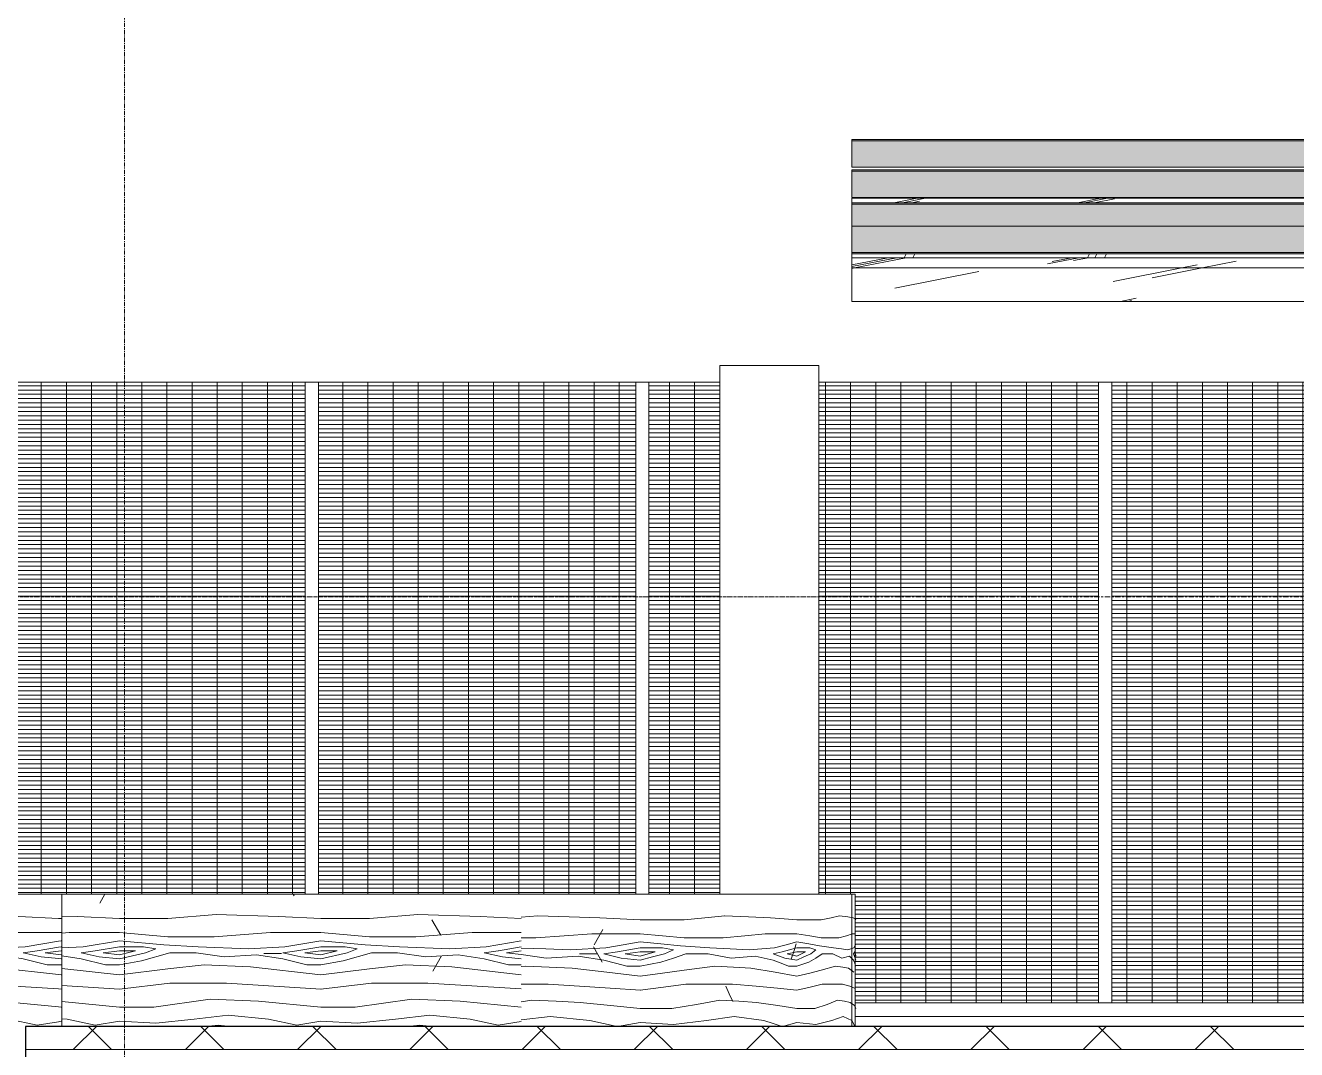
# Model space of a CAD drawing. Header units: millimetres. Extents: x 26124 to 258712, y -8723 to 35400.
# Drawn here: x 60653 to 64498, y 830 to 3929 of the extents above; entities that cross this region are included whole.
import ezdxf

# ---------------------------------------------------------------- set-up
doc = ezdxf.new("R2010")
doc.units = ezdxf.units.MM
for name, pattern in [('Centre', [31.75, 6.35, -4.7625, 15.875, -4.7625]), ('Dash 1_8_', [6.35, 3.175, -3.175]), ('Grid Line', [22.225, 12.7, -3.175, 3.175, -3.175])]:
    doc.linetypes.add(name, pattern=pattern)
for name, color, linetype, lineweight in [('A-AREA', 32, 'Dash 1_8_', 9), ('A-FLOR-3', 192, 'Continuous', 25), ('A-FLOR-HRAL', 11, 'Continuous', 9), ('A-FLOR-LEVL-2', 51, 'Centre', 9), ('A-FLOR-MCUT', 51, 'Continuous', 9), ('A-FLOR-PATT-3', 8, 'Continuous', 9), ('A-GLAZ-CURT', 52, 'Continuous', 9), ('A-GLAZ-CWMG', 51, 'Continuous', 9), ('A-WALL', 113, 'Continuous', 9), ('A-WALL-PATT-4', 111, 'Continuous', 9), ('S-COLS', 52, 'Continuous', 9), ('S-GRID-1', 1, 'Grid Line', 9)]:
    doc.layers.add(name, color=color, linetype=linetype, lineweight=lineweight)
pattern_1 = [(0, (80880.3, 14125), (1300.48, 325.12), [53.645, -921.715, 53.645, -6123.635]), (0, (80880.3, 14125), (1300.48, 325.12), [-1029.005, -921.715, 53.645, -1897.075, -3251.2]), (0, (80880.3, 14125), (1300.48, 325.12), [-3901.44, 53.645, -921.715, 53.645, -2222.195]), (0, (80880.3, 14125), (1300.48, 325.12), [-4930.445, -596.595, 53.645, -1571.955]), (120, (81367.98, 14287.56), (-931.802, 963.6887), [53.645, -921.715, -6177.28]), (120, (81367.98, 14287.56), (-931.802, 963.6887), [-975.36, 53.645, -921.715, -5201.92]), (120, (81367.98, 14287.56), (-931.802, 963.6887), [-1950.72, 53.645, -1897.075, -3251.2]), (120, (81367.98, 14287.56), (-931.802, 963.6887), [-3901.44, 53.645, -921.715, -2275.84]), (120, (81367.98, 14287.56), (-931.802, 963.6887), [-4876.8, 53.645, -596.595, -1625.6]), (120, (81367.98, 14287.56), (-931.802, 963.6887), [-5527.04, 53.645, -1571.955]), (240, (81530.54, 14937.8), (-368.678, -1288.8087), [53.645, -921.715, -6177.28]), (240, (81530.54, 14937.8), (-368.678, -1288.8087), [-975.36, 53.645, -921.715, -5201.92]), (240, (81530.54, 14937.8), (-368.678, -1288.8087), [-1950.72, 53.645, -1897.075, -3251.2]), (240, (81530.54, 14937.8), (-368.678, -1288.8087), [-3901.44, 53.645, -921.715, -2275.84]), (240, (81530.54, 14937.8), (-368.678, -1288.8087), [-4876.8, 53.645, -596.595, -1625.6]), (240, (81530.54, 14937.8), (-368.678, -1288.8087), [-5527.04, 53.645, -1571.955])]
pattern_2 = [(349.695, (60946.54, 869.39), (3657.5982, -609.61005), [68.155, -6747.38]), (0, (61013.6, 857.2), (609.6, 609.6), [67.06, -542.54]), (18.435, (61080.65, 857.2), (1219.199, 609.602), [57.83, -1869.89]), (172.875, (61135.516, 875.49), (4267.1994, -609.5991), [49.15, -4865.604]), (174.806, (61086.75, 881.584), (6096.00395, -609.5547), [67.333, -6665.92]), (194.036, (61019.69, 887.68), (-1828.802, -609.5924), [75.403, -2438.04]), (9.462, (60995.31, 869.39), (3048.005, 609.5835), [37.08, -3670.97]), (353.66, (61031.884, 875.49), (-4876.8008, 609.5835), [55.202, -5464.96]), (185.711, (61086.75, 869.39), (-5486.3951, -609.6394), [61.264, -6065.14]), (168.69, (61025.79, 863.3), (2438.4, -609.6026), [31.084, -3077.28]), (354.806, (60891.676, 863.296), (-6096.00395, 609.5547), [67.333, -6665.92]), (348.69, (60958.73, 857.2), (-2438.4, 609.6026), [62.167, -3046.194]), (0, (61019.7, 845), (609.6, 609.6), [73.15, -536.45]), (20.556, (61092.844, 845.01), (3048.0001, 1219.197), [52.084, -5156.34]), (3.814, (61141.61, 863.296), (8534.40115, 609.5889), [91.643, -9072.654]), (354.806, (61233.05, 869.39), (-6096.00395, 609.5547), [67.333, -6665.92]), (0, (61300.1, 863.3), (609.6, 609.6), [67.056, -542.544]), (5.194, (60757.564, 863.296), (6096.00395, 609.5547), [67.333, -6665.92]), (354.806, (60824.62, 869.39), (-6096.00395, 609.5547), [67.333, -6665.92]), (0, (60757.56, 875.5), (609.6, 609.6), [36.58, -573.02]), (5.194, (60794.14, 875.49), (6096.00395, 609.5547), [67.333, -6665.92]), (0, (60861.2, 881.6), (609.6, 609.6), [60.96, -548.64]), (10.305, (60922.156, 881.584), (-3657.5982, -609.61005), [68.155, -6747.38]), (5.194, (60989.21, 893.776), (6096.00395, 609.5547), [67.333, -6665.92]), (354.806, (61056.27, 899.87), (-6096.00395, 609.5547), [67.333, -6665.92]), (354.806, (61123.324, 893.776), (-6096.00395, 609.5547), [67.333, -6665.92]), (351.87, (61190.38, 887.68), (-3657.6004, 609.593), [86.21, -4224.31]), (0, (61275.7, 875.5), (609.6, 609.6), [91.44, -518.16]), (347.471, (61251.34, 509.73), (3047.9989, -609.6108), [56.202, -5564.033]), (354.289, (61306.204, 497.536), (-5486.3951, 609.6394), [61.264, -6065.14]), (8.13, (61251.34, 509.73), (3657.6004, 609.593), [43.105, -4267.42]), (9.462, (61294.01, 515.82), (3048.005, 609.5835), [74.16, -3633.89]), (0, (60757.56, 528), (609.6, 609.6), [73.15, -536.45]), (350.538, (60830.72, 528.02), (-3048.005, 609.5835), [37.08, -3670.97]), (201.801, (60867.29, 521.92), (1828.8045, 609.587), [32.83, -3249.97]), (192.995, (60836.81, 509.73), (5486.39314, 1219.23746), [81.33, -8051.747]), (352.875, (61318.396, 509.73), (-4267.1994, 609.5991), [49.15, -4865.604]), (7.125, (61318.396, 509.73), (4267.1994, 609.5991), [49.15, -4865.604]), (0, (60757.56, 515.8), (609.6, 609.6), [48.77, -560.83]), (194.036, (60806.33, 515.82), (-1828.802, -609.5924), [50.27, -2463.18]), (356.633, (60891.676, 534.112), (-9753.5944, 609.69188), [103.81, -10277.302]), (357.709, (60995.308, 528.016), (-14630.39665, 609.69909), [152.522, -15099.665]), (3.18, (61147.708, 521.92), (10363.1983, 609.6312), [109.897, -10879.823]), (9.462, (61257.44, 528.02), (3048.005, 609.5835), [111.24, -3596.81]), (10.305, (60757.564, 473.15), (-3657.5982, -609.61005), [68.155, -6747.38]), (15.945, (60824.62, 485.34), (-2438.4042, -609.5832), [88.76, -4349.196]), (0, (60909.96, 509.7), (609.6, 609.6), [79.25, -530.35]), (351.87, (60989.21, 509.73), (-3657.6004, 609.593), [86.21, -4224.31]), (3.576, (61074.556, 497.536), (9144.00297, 609.5468), [97.726, -9674.906]), (351.254, (61172.09, 503.63), (4267.20096, -609.58783), [80.18, -7937.856]), (345.964, (61251.34, 491.44), (-1828.802, 609.5924), [75.403, -2438.04]), (0, (61324.5, 473.15), (609.6, 609.6), [42.67, -566.93]), (174.806, (60891.676, 534.11), (6096.00395, -609.5547), [134.665, -6598.587]), (355.236, (60757.564, 570.69), (-6705.5965, 609.6414), [146.81, -7193.745]), (0, (60903.87, 558.5), (609.6, 609.6), [140.21, -469.39]), (4.086, (61044.076, 558.496), (7924.79503, 609.65274), [171.123, -8385.02]), (0, (61214.76, 570.7), (609.6, 609.6), [152.4, -457.2]), (7.125, (60757.564, 442.67), (4267.1994, 609.5991), [147.443, -4767.31]), (6.34, (60903.87, 460.96), (4876.8008, 609.5835), [110.403, -5409.76]), (357.51, (61013.596, 473.152), (-13411.19697, 609.70439), [140.34, -13893.706]), (353.48, (61153.804, 467.056), (-15849.59217, 1828.85517), [214.749, -21260.135]), (3.013, (60757.564, 838.912), (10972.79715, 609.6408), [115.984, -11482.446]), (351.87, (60873.39, 845.01), (-3657.6004, 609.593), [129.316, -4181.21]), (357.614, (61001.404, 826.72), (-14020.79943, 609.61372), [146.43, -14496.664]), (10.62, (61147.708, 820.624), (-6705.59246, -1219.23973), [99.236, -9824.334]), (0, (61245.24, 838.9), (609.6, 609.6), [121.92, -487.68]), (356.82, (60757.564, 912.064), (-10363.1983, 609.6312), [109.897, -10879.823]), (6.009, (60867.292, 905.968), (-6095.999, -609.59918), [116.464, -11529.93]), (6.71, (60983.116, 918.16), (-5486.39734, -609.61573), [104.346, -10330.325]), (354.289, (61086.75, 930.35), (-5486.3951, 609.6394), [122.528, -6003.877]), (347.905, (61208.67, 918.16), (-5486.39487, 1219.22295), [87.28, -8640.862]), (9.462, (61294.01, 899.87), (3048.005, 609.5835), [74.16, -3633.89]), (3.814, (60757.564, 796.24), (8534.40115, 609.5889), [91.643, -9072.654]), (347.196, (60849.004, 802.336), (-7924.80896, 1828.76326), [137.532, -13615.67]), (0, (60983.1, 771.86), (609.6, 609.6), [152.4, -457.2]), (5.44, (61135.516, 771.856), (-6705.6025, -609.56085), [128.595, -12730.932]), (6.71, (61263.532, 784.048), (-5486.39734, -609.61573), [104.346, -10330.325]), (0, (60757.56, 954.74), (609.6, 609.6), [103.63, -505.97]), (8.13, (60861.2, 954.74), (3657.6004, 609.593), [172.42, -4138.1]), (357.614, (61031.884, 979.12), (-14020.79943, 609.61372), [146.43, -14496.664]), (354.472, (61178.188, 973.024), (12801.59101, -1219.3029), [189.859, -18796.025]), (6.843, (60757.564, 400), (-10363.19504, -1219.24128), [153.494, -15195.842]), (0, (60909.96, 418.3), (609.6, 609.6), [170.69, -438.91]), (356.348, (61080.652, 418.288), (-18897.604963, 1219.126665), [287.095, -28422.422]), (0, (60757.56, 613.36), (609.6, 609.6), [146.3, -463.3]), (4.764, (60903.87, 613.36), (6705.5965, 609.6414), [146.81, -7193.745]), (358.152, (61050.172, 625.552), (-18287.99624, 609.72412), [189.074, -18718.355]), (357.274, (61239.148, 619.456), (-12192.00424, 609.53415), [128.16, -12687.945]), (354.806, (60757.564, 710.896), (-6096.00395, 609.5547), [134.665, -6598.587]), (0, (60891.7, 698.7), (609.6, 609.6), [195.07, -414.53]), (1.909, (61086.748, 698.704), (17678.40105, 609.55323), [182.982, -18115.176]), (3.576, (61269.628, 704.8), (9144.00297, 609.5468), [97.726, -9674.906])]
pattern_3 = [(11.254, (82789.92, 5560.02), (0.0006, 161.737), [258.979, -1398.491]), (11.254, (81164.32, 5560.02), (0.0006, 161.737), [258.979, -1398.491]), (11.254, (83568.1, 5591.26), (0.0006, 161.737), [258.979, -1398.491]), (11.254, (81942.5, 5591.26), (0.0006, 161.737), [258.979, -1398.491]), (11.254, (83450.32, 5580.23), (0.0006, 161.737), [258.979, -1398.491]), (11.254, (81824.72, 5580.23), (0.0006, 161.737), [258.979, -1398.491]), (11.254, (83330.26, 5643.4), (0.0006, 161.737), [125.876, -1531.594]), (11.254, (81704.66, 5643.4), (0.0006, 161.737), [125.876, -1531.594]), (11.254, (83251.74, 5633.63), (0.0006, 161.737), [258.979, -1398.491]), (11.254, (81626.14, 5633.63), (0.0006, 161.737), [258.979, -1398.491]), (11.254, (83265.6, 5640.65), (0.0006, 161.737), [258.979, -1398.491]), (11.254, (81640, 5640.65), (0.0006, 161.737), [258.979, -1398.491]), (11.254, (82609.74, 5609.85), (0.0006, 161.737), [258.979, -1398.491]), (11.254, (80984.14, 5609.85), (0.0006, 161.737), [258.979, -1398.491]), (11.254, (82623.6, 5618.13), (0.0006, 161.737), [258.979, -1398.491]), (11.254, (80998, 5618.13), (0.0006, 161.737), [258.979, -1398.491]), (11.254, (82627.33, 5624.09), (0.0006, 161.737), [258.979, -1398.491]), (11.254, (81001.73, 5624.09), (0.0006, 161.737), [258.979, -1398.491])]

# ---------------------------------------------------------------- blocks, each defined once
blk = doc.blocks.new('NBS_CLDPhysicalSecuritySystems_MtlMeshPnlFncngSym_CLDModsecSecurusS3_InfillPanel - NBS_CLDPhysicalSecuritySystems_MtlMeshPnlFncngSym_CLDModsecSecurusS2_InfillPanel-4716033-TKCS_MẶT CẮT 3')
at = {"layer": 'A-FLOR-HRAL'}
h = blk.add_hatch(dxfattribs=at)
h.set_pattern_fill('FP_15', color=256, style=0, pattern_type=2)
h.set_pattern_definition([(0, (69152.564, 850), (0, 13), []), (90, (69152.564, 850), (-76, 5e-15), [])])
h.paths.add_polyline_path([(66938.6, 971), (67898.6, 971), (67898.6, 2850), (66938.6, 2850), (66938.6, 1211.6)])
h.paths.add_polyline_path([(67938.6, 971), (68752.6, 971), (68752.6, 2850), (67938.6, 2850), (67938.6, 1211.6)])
h.paths.add_polyline_path([(63938.6, 971), (64898.6, 971), (64898.6, 2850), (63938.6, 2850), (63938.6, 1211.6)])
h.paths.add_polyline_path([(65938.6, 971), (66898.6, 971), (66898.6, 2850), (65938.6, 2850), (65938.6, 1211.6)])
h.paths.add_polyline_path([(64938.6, 971), (65612.6, 971), (65612.6, 1900), (65602.6, 1900), (65602.6, 2850), (64938.6, 2850), (64938.6, 1211.6)])
h.paths.add_polyline_path([(63803.6, 971), (63898.6, 971), (63898.6, 2850), (63052.6, 2850), (63053.5, 1300), (63162.6, 1300), (63162.6, 971), (63397.5, 971)])
h.paths.add_polyline_path([(65712.6, 971), (65898.6, 971), (65898.6, 2850), (65722.6, 2850), (65722.6, 1900), (65712.6, 1900), (65712.6, 1809.6)])
for p, q in [((63898.7, 2850), (63052.6, 2850)), ((63898.6, 2850), (63898.6, 971)), ((63902.6, 2850), (63898.6, 2850)), ((63934.6, 2850), (63902.6, 2850)), ((63938.6, 2850), (63934.6, 2850)), ((64898.7, 2850), (63938.4, 2850)), ((63938.6, 971), (63938.6, 2850)), ((65612.6, 971), (63162.6, 971)), ((63902.6, 971), (63898.7, 971)), ((63934.6, 971), (63902.6, 971)), ((63938.4, 971), (63934.6, 971)), ((63162.6, 930), (65612.6, 930))]:
    blk.add_line(p, q, dxfattribs=at)
blk = doc.blocks.new('NBS_CLDPhysicalSecuritySystems_MtlMeshPnlFncngSym_CLDModsecSecurusS3_InfillPanel - NBS_CLDPhysicalSecuritySystems_MtlMeshPnlFncngSym_CLDModsecSecurusS2_InfillPanel-2369324-TKCS_MẶT CẮT 3')
at = {"layer": 'A-FLOR-HRAL'}
h = blk.add_hatch(dxfattribs=at)
h.set_pattern_fill('FP_16', color=256, style=0, pattern_type=2)
h.set_pattern_definition([(0, (62752.564, 850), (0, 13), []), (90, (62752.564, 850), (-76, 5e-15), [])])
h.paths.add_polyline_path([(62064.8, 1300), (62498.6, 1300), (62498.6, 2850), (61538.6, 2850), (61538.6, 1300), (61915.9, 1300)])
h.paths.add_polyline_path([(60252.5, 1300), (60498.6, 1300), (60498.6, 2850), (59538.6, 2850), (59538.6, 1354.6), (60152.5, 1312.3), (60152.6, 1300)])
h.paths.add_polyline_path([(62586.4, 1300), (62752.6, 1300), (62752.6, 2850), (62538.6, 2850), (62538.6, 1300), (62585.3, 1300)])
h.paths.add_polyline_path([(60652.6, 1300), (61498.6, 1300), (61498.6, 2850), (60538.6, 2850), (60538.6, 1300), (60642.6, 1300)])
h.paths.add_polyline_path([(59498.6, 1357.3), (59498.6, 2850), (58952.6, 2850), (58952.6, 2200), (59162.5, 2200), (59162.5, 1380.4), (59336.6, 1368.5)])
for p, q in [((59498.7, 2850), (58952.6, 2850)), ((59498.6, 2850), (59498.6, 1357.3)), ((59502.6, 2850), (59498.6, 2850)), ((59534.6, 2850), (59502.6, 2850)), ((59538.6, 2850), (59534.6, 2850)), ((60498.7, 2850), (59538.4, 2850)), ((59538.6, 1354.6), (59538.6, 2850)), ((60498.6, 2850), (60498.6, 1300)), ((60502.6, 2850), (60498.6, 2850)), ((60534.6, 2850), (60502.6, 2850)), ((60538.6, 2850), (60534.6, 2850)), ((61498.7, 2850), (60538.4, 2850)), ((60538.6, 1300), (60538.6, 2850)), ((61498.6, 2850), (61498.6, 1300)), ((61502.6, 2850), (61498.6, 2850)), ((61534.6, 2850), (61502.6, 2850)), ((61538.6, 2850), (61534.6, 2850)), ((62498.7, 2850), (61538.4, 2850)), ((61538.6, 1300), (61538.6, 2850)), ((62498.6, 2850), (62498.6, 1300)), ((62502.6, 2850), (62498.6, 2850)), ((62534.6, 2850), (62502.6, 2850)), ((62538.6, 2850), (62534.6, 2850)), ((62752.6, 2850), (62538.4, 2850)), ((62538.6, 1300), (62538.6, 2850))]:
    blk.add_line(p, q, dxfattribs=at)
blk = doc.blocks.new('FP_41-TKCS_MẶT CẮT 3')
at = {"layer": 'A-WALL'}
blk.add_line((63162.6, 900), (63162.6, 1300), dxfattribs=at)
at = {"layer": 'A-WALL-PATT-4'}
for p, q in [((62152.6, 1231), (62203, 1235.1)), ((62202.9, 1235.1), (62297.1, 1232.1)), ((62297.1, 1232.1), (62390, 1229.1)), ((62707.9, 1229.1), (62767.7, 1235.1)), ((62767.6, 1235.1), (62840, 1232.1)), ((62840, 1232.1), (62906.3, 1229.1)), ((63089.9, 1229.1), (63115, 1235.1)), ((63115, 1235.1), (63140, 1232.1)), ((63140, 1232.1), (63156.3, 1229.1)), ((62399.4, 1193.4), (62386.4, 1170.1)), ((62390, 1229.1), (62451.9, 1226)), ((62451.9, 1226), (62512.5, 1223)), ((62512.5, 1223), (62580, 1223)), ((62580, 1223), (62645.2, 1223)), ((62645.2, 1223), (62707.9, 1229.1)), ((62906.4, 1229.1), (62947.6, 1226)), ((62947.6, 1226), (62985.6, 1223)), ((62985.6, 1223), (63025, 1223)), ((63025, 1223), (63059.8, 1223)), ((63059.8, 1223), (63089.9, 1229.1)), ((63156.3, 1229.1), (63162.4, 1226)), ((63162.4, 1226), (63164.4, 1223)), ((62152.6, 1168.1), (62196.8, 1168.1)), ((62196.8, 1168.1), (62282, 1174.2)), ((62282, 1174.2), (62366.2, 1180.3)), ((62366.2, 1180.3), (62440.2, 1180.3)), ((62386.4, 1170.1), (62373.3, 1146.9)), ((62440.2, 1180.3), (62512.5, 1180.3)), ((62460.6, 1146.8), (62512.5, 1155.9)), ((62512.5, 1180.3), (62580, 1174.2)), ((62574.4, 1149.8), (62512.5, 1155.9)), ((62580, 1174.2), (62645.2, 1168.1)), ((62645.2, 1168.1), (62705.3, 1168.1)), ((62705.3, 1168.1), (62762.8, 1168.1)), ((62762.8, 1168.1), (62828.7, 1174.2)), ((62828.7, 1174.2), (62889.9, 1180.3)), ((62889.9, 1180.3), (62940, 1180.3)), ((62940, 1180.3), (62985.6, 1180.3)), ((62953.2, 1146.8), (62985.7, 1155.9)), ((62985.6, 1180.3), (63025, 1174.2)), ((63021.9, 1149.8), (62985.7, 1155.9)), ((63025, 1174.2), (63059.8, 1168.1)), ((63059.8, 1168.1), (63088.7, 1168.1)), ((63088.7, 1168.1), (63113.1, 1168.1)), ((63113.1, 1168.1), (63136.5, 1174.2)), ((63136.5, 1174.2), (63152.9, 1180.3)), ((63152.9, 1180.3), (63161.5, 1180.3)), ((62152.6, 1137.4), (62226.6, 1134.5)), ((62152.6, 1117.8), (62227.3, 1107.1)), ((62226.6, 1134.5), (62300.1, 1131.5)), ((62300.1, 1131.5), (62407.8, 1137.6)), ((62328.6, 1120.2), (62381.2, 1120.2)), ((62384.1, 1117.8), (62371, 1141)), ((62397.2, 1094.6), (62384.1, 1117.8)), ((62401.9, 1119.3), (62443.1, 1125.4)), ((62401.9, 1119.3), (62454.8, 1107.1)), ((62407.8, 1137.6), (62460.6, 1146.8)), ((62443.1, 1125.4), (62512.5, 1137.6)), ((62466.4, 1119.3), (62512.5, 1125.4)), ((62466.4, 1119.3), (62512.5, 1113.2)), ((62512.5, 1137.6), (62580, 1137.6)), ((62512.5, 1125.4), (62557.7, 1125.4)), ((62557.7, 1125.4), (62512.5, 1113.2)), ((62585.5, 1119.3), (62549.3, 1110.2)), ((62634.5, 1143.7), (62574.4, 1149.8)), ((62580, 1137.6), (62612.9, 1131.5)), ((62612.9, 1131.5), (62585.5, 1119.3)), ((62612.9, 1107.1), (62650.6, 1119.3)), ((62634.5, 1143.7), (62723.1, 1137.6)), ((62650.6, 1119.3), (62718.1, 1119.3)), ((62718.1, 1119.3), (62786.9, 1107.1)), ((62723.1, 1137.6), (62784.5, 1134.6)), ((62784.5, 1134.6), (62842.2, 1131.5)), ((62842.2, 1131.5), (62918.5, 1137.6)), ((62914.4, 1119.3), (62941.9, 1125.4)), ((62914.5, 1119.3), (62949.5, 1107.1)), ((62918.5, 1137.6), (62953.2, 1146.8)), ((62941.9, 1125.4), (62985.7, 1137.6)), ((62957, 1119.3), (62985.7, 1125.4)), ((62957, 1119.3), (62985.6, 1113.2)), ((62976.6, 1126.6), (62968.7, 1103.3)), ((62984.3, 1149.8), (62976.6, 1126.6)), ((62985.6, 1137.6), (63025, 1137.6)), ((62985.6, 1125.4), (63012.4, 1125.4)), ((63012.4, 1125.4), (62985.6, 1113.2)), ((63028.1, 1119.3), (63007.5, 1110.2)), ((63054.4, 1143.7), (63021.9, 1149.8)), ((63025, 1137.6), (63043, 1131.5)), ((63043, 1131.5), (63028.1, 1119.3)), ((63043, 1107.1), (63062.5, 1119.3)), ((63054.3, 1143.7), (63096.6, 1137.6)), ((63062.5, 1119.3), (63094.4, 1119.3)), ((63072.2, 1120.2), (63093.3, 1120.2)), ((63094.4, 1119.3), (63122.3, 1107.1)), ((63096.6, 1137.6), (63121.4, 1134.6)), ((63121.4, 1134.6), (63140.6, 1131.5)), ((63140.6, 1131.5), (63158.5, 1137.6)), ((63157.8, 1119.3), (63161.8, 1125.4)), ((63157.8, 1119.3), (63162.6, 1107.1)), ((63158.5, 1137.6), (63162.9, 1146.8)), ((63163.2, 1119.3), (63164.4, 1113.2)), ((62152.6, 1081.2), (62166.3, 1082.8)), ((62166.3, 1082.8), (62236.4, 1079.7)), ((62227.3, 1107.1), (62324.3, 1113.2)), ((62236.4, 1079.7), (62306.2, 1076.7)), ((62306.2, 1076.7), (62410.8, 1064.5)), ((62324.3, 1113.2), (62401.9, 1101)), ((62401.9, 1101), (62437.3, 1091.9)), ((62437.3, 1091.9), (62472.2, 1082.8)), ((62454.8, 1107.1), (62512.5, 1101)), ((62472.2, 1082.8), (62512.5, 1082.8)), ((62549.3, 1110.2), (62512.5, 1101)), ((62512.5, 1082.8), (62574.4, 1094.9)), ((62574.4, 1094.9), (62612.9, 1107.1)), ((62645.2, 1070.6), (62738.2, 1082.8)), ((62738.1, 1082.8), (62794, 1079.7)), ((62786.9, 1107.1), (62859.9, 1113.2)), ((62794, 1079.7), (62846.7, 1076.7)), ((62846.7, 1076.7), (62920.5, 1064.5)), ((62859.9, 1113.2), (62914.5, 1101)), ((62914.5, 1101), (62938.1, 1091.9)), ((62938.1, 1091.9), (62960.6, 1082.8)), ((62949.5, 1107.1), (62985.6, 1101)), ((62960.6, 1082.8), (62985.6, 1082.8)), ((63007.5, 1110.2), (62985.6, 1101)), ((62985.7, 1082.8), (63021.9, 1094.9)), ((63021.9, 1094.9), (63043, 1107.1)), ((63059.8, 1070.6), (63103.1, 1082.8)), ((63103, 1082.8), (63124.8, 1079.7)), ((63122.3, 1107.1), (63145.6, 1113.2)), ((63124.8, 1079.7), (63141.9, 1076.7)), ((63141.9, 1076.7), (63158.8, 1064.5)), ((63145.6, 1113.2), (63157.8, 1101)), ((63157.8, 1101), (63161.3, 1091.9)), ((63161.3, 1091.9), (63163.5, 1082.8)), ((63162.6, 1107.1), (63164.4, 1101)), ((62410.8, 1064.5), (62512.5, 1052.3)), ((62512.5, 1052.3), (62580, 1061.4)), ((62580, 1061.4), (62645.2, 1070.6)), ((62920.5, 1064.5), (62985.7, 1052.3)), ((62985.6, 1052.3), (63025, 1061.4)), ((63025, 1061.4), (63059.8, 1070.6)), ((62152.6, 1027.9), (62233.4, 1027.9)), ((62233.7, 1027.9), (62328.5, 1021.8)), ((62328.5, 1021.8), (62421.8, 1015.7)), ((62421.8, 1015.7), (62512.7, 1009.6)), ((62512.5, 1009.6), (62582.8, 1018.7)), ((62582.8, 1018.7), (62650.6, 1027.9)), ((62650.6, 1027.9), (62723.1, 1027.9)), ((62723.1, 1027.9), (62791.6, 1027.9)), ((62781.4, 998.8), (62770.8, 1022)), ((62791.8, 1027.9), (62863, 1021.8)), ((62863, 1021.8), (62927.9, 1015.7)), ((62927.9, 1015.7), (62985.8, 1009.6)), ((62985.7, 1009.6), (63026.6, 1018.7)), ((63026.6, 1018.7), (63062.5, 1027.9)), ((63062.5, 1027.9), (63096.6, 1027.9)), ((63096.6, 1027.9), (63124, 1027.9)), ((63124.1, 1027.9), (63146.4, 1021.8)), ((63146.4, 1021.8), (63159.9, 1015.7)), ((62152.6, 974.5), (62184.6, 979.1)), ((62184.6, 979.1), (62257.7, 976.1)), ((62257.7, 976.1), (62330.3, 973)), ((62330.3, 973), (62422.6, 963.9)), ((62422.6, 963.9), (62512.5, 954.7)), ((62607.5, 954.7), (62682.1, 966.9)), ((62682.1, 966.9), (62753, 979.1)), ((62753, 979.1), (62810.4, 976.1)), ((62791.9, 975.6), (62781.4, 998.8)), ((62810.4, 976.1), (62864.3, 973)), ((62864.3, 973), (62928.4, 963.9)), ((62928.4, 963.9), (62985.6, 954.7)), ((63040.1, 954.7), (63077.9, 966.9)), ((63077.9, 966.9), (63109.2, 979.1)), ((63109.2, 979.1), (63130.5, 976.1)), ((63130.5, 976.1), (63146.8, 973)), ((63146.8, 973), (63160, 963.9)), ((63160, 963.9), (63164.4, 954.7)), ((62152.6, 920.1), (62239.5, 930.4)), ((62239.5, 930.4), (62360.3, 918.2)), ((62512.5, 954.7), (62607.5, 954.7)), ((62713, 918.2), (62796.3, 930.4)), ((62796.3, 930.4), (62885.7, 918.2)), ((62985.6, 954.7), (63040.1, 954.7)), ((63092.2, 918.2), (63125.7, 930.4)), ((63125.7, 930.4), (63152, 918.2)), ((62360.3, 918.2), (62401.6, 909.1)), ((62401.6, 909.1), (62442.5, 900)), ((62443.8, 900), (62512.5, 912.1)), ((62512.5, 912.1), (62612.9, 906)), ((62612.9, 906), (62713, 918.2)), ((62885.7, 918.2), (62914.3, 909.1)), ((62914.3, 909.1), (62941.5, 900)), ((62942.4, 900), (62985.6, 912.1)), ((62985.6, 912.1), (63043, 906)), ((63043, 906), (63092.2, 918.2)), ((63152, 918.2), (63157.7, 909.1)), ((63157.7, 909.1), (63161.7, 900))]:
    blk.add_line(p, q, dxfattribs=at)
blk = doc.blocks.new('System Panel - Glazed-V82-TKCS_MẶT CẮT 3')
at = {"layer": 'A-GLAZ-CURT'}
h = blk.add_hatch(dxfattribs=at)
h.set_pattern_fill('FP_26', color=256, style=0, pattern_type=2)
h.set_pattern_definition(pattern_3)
h.paths.add_polyline_path([(63152.6, 3094), (65612.6, 3094), (65612.6, 3097.2), (65712.6, 3097.2), (65712.6, 3094), (68947.6, 3094), (68947.6, 3195.5), (63152.6, 3195.5)])
for p, q in [((68947.6, 3195.5), (63152.6, 3195.5)), ((63152.6, 3195.5), (63152.6, 3094)), ((63152.6, 3094), (65612.6, 3094))]:
    blk.add_line(p, q, dxfattribs=at)
blk = doc.blocks.new('Rectangular Mullion - 40 x 80mm-V83-TKCS_MẶT CẮT 3')
at = {"layer": 'A-GLAZ-CWMG'}
for points in [[(68947.6, 3242.4), (68947.6, 3322), (63152.6, 3322), (63152.6, 3242.4), (67458.4, 3242.4)], [(67458.4, 3238.4), (68947.6, 3238.4), (68947.6, 3242.4), (63152.6, 3242.4), (63152.6, 3238.4), (64209.7, 3238.4)]]:
    blk.add_hatch(color=256, dxfattribs=at).paths.add_polyline_path(points)
for p, q in [((63152.6, 3242.4), (63152.6, 3322)), ((63152.6, 3322), (68947.6, 3322)), ((63152.6, 3238.4), (63152.6, 3242.4)), ((68947.6, 3242.4), (63152.6, 3242.4))]:
    blk.add_line(p, q, dxfattribs=at)
blk = doc.blocks.new('System Panel - Glazed-V84-TKCS_MẶT CẮT 3')
at = {"layer": 'A-GLAZ-CURT'}
h = blk.add_hatch(dxfattribs=at)
h.set_pattern_fill('FP_27', color=256, style=0, pattern_type=2)
h.set_pattern_definition([(63.321, (82789.9, 11913.26), (-0.006, 1617.535), [565.71, -3054.82]), (63.321, (81164.3, 11913.26), (-0.006, 1617.535), [565.71, -3054.82]), (63.321, (83568.1, 12225.76), (-0.006, 1617.535), [565.71, -3054.82]), (63.321, (81942.5, 12225.76), (-0.006, 1617.535), [565.71, -3054.82]), (63.321, (83450.3, 12115.45), (-0.006, 1617.535), [565.71, -3054.82]), (63.321, (81824.7, 12115.45), (-0.006, 1617.535), [565.71, -3054.82]), (63.321, (83330.26, 12747.2), (-0.006, 1617.535), [274.96, -3345.57]), (63.321, (81704.66, 12747.2), (-0.006, 1617.535), [274.96, -3345.57]), (63.321, (83251.74, 12649.44), (-0.006, 1617.535), [565.71, -3054.82]), (63.321, (81626.14, 12649.44), (-0.006, 1617.535), [565.71, -3054.82]), (63.321, (83265.6, 12719.64), (-0.006, 1617.535), [565.71, -3054.82]), (63.321, (81640, 12719.64), (-0.006, 1617.535), [565.71, -3054.82]), (63.321, (82609.74, 12411.7), (-0.006, 1617.535), [565.71, -3054.82]), (63.321, (80984.14, 12411.7), (-0.006, 1617.535), [565.71, -3054.82]), (63.321, (82623.6, 12494.4), (-0.006, 1617.535), [565.71, -3054.82]), (63.321, (80998, 12494.4), (-0.006, 1617.535), [565.71, -3054.82]), (63.321, (82627.3, 12554.1), (-0.006, 1617.535), [565.71, -3054.82]), (63.321, (81001.7, 12554.1), (-0.006, 1617.535), [565.71, -3054.82])])
h.paths.add_polyline_path([(67458.4, 3226.5), (68947.6, 3226.5), (68947.6, 3238.4), (63152.6, 3238.4), (63152.6, 3226.5), (64209.7, 3226.5)])
h = blk.add_hatch(dxfattribs=at)
h.set_pattern_fill('FP_26', color=256, style=0, pattern_type=2)
h.set_pattern_definition(pattern_3)
h.paths.add_polyline_path([(67458.4, 3195.5), (68947.6, 3197.4), (68947.6, 3226.5), (63152.6, 3226.5), (63152.6, 3195.5), (64209.7, 3195.5)])
for p, q in [((63152.6, 3238.4), (68947.6, 3238.4)), ((63152.6, 3226.5), (63152.6, 3238.4)), ((68947.6, 3226.5), (63152.6, 3226.5)), ((63152.6, 3226.5), (63152.6, 3195.5)), ((63152.6, 3195.5), (68947.6, 3195.5))]:
    blk.add_line(p, q, dxfattribs=at)
blk = doc.blocks.new('Rectangular Mullion - 40 x 80mm-V85-TKCS_MẶT CẮT 3')
at = {"layer": 'A-GLAZ-CWMG'}
for points in [[(64209.7, 3580.5), (68947.6, 3580.5), (68947.6, 3584.5), (63152.6, 3584.5), (63152.6, 3580.5)], [(64209.7, 3500.9), (68947.6, 3500.9), (68947.6, 3580.5), (63152.6, 3580.5), (63152.6, 3500.9)]]:
    blk.add_hatch(color=256, dxfattribs=at).paths.add_polyline_path(points)
for p, q in [((63152.6, 3580.5), (63152.6, 3584.5)), ((68947.6, 3584.5), (63152.6, 3584.5)), ((63152.6, 3500.9), (63152.6, 3580.5)), ((68947.6, 3580.5), (63152.6, 3580.5)), ((65612.6, 3500.9), (63152.6, 3500.9))]:
    blk.add_line(p, q, dxfattribs=at)
blk = doc.blocks.new('System Panel - Glazed-V86-TKCS_MẶT CẮT 3')
at = {"layer": 'A-GLAZ-CURT'}
h = blk.add_hatch(dxfattribs=at)
h.set_pattern_fill('FP_48', color=256, style=0, pattern_type=2)
h.set_pattern_definition([(11.254, (82789.92, 870.5), (0.0006, 161.737), [258.979, -1398.491]), (11.254, (81164.32, 870.5), (0.0006, 161.737), [258.979, -1398.491]), (11.254, (83568.1, 901.75), (0.0006, 161.737), [258.979, -1398.491]), (11.254, (81942.5, 901.75), (0.0006, 161.737), [258.979, -1398.491]), (11.254, (83450.32, 890.72), (0.0006, 161.737), [258.979, -1398.491]), (11.254, (81824.72, 890.72), (0.0006, 161.737), [258.979, -1398.491]), (11.254, (83330.26, 953.89), (0.0006, 161.737), [125.876, -1531.594]), (11.254, (81704.66, 953.89), (0.0006, 161.737), [125.876, -1531.594]), (11.254, (83251.74, 944.11), (0.0006, 161.737), [258.979, -1398.491]), (11.254, (81626.14, 944.11), (0.0006, 161.737), [258.979, -1398.491]), (11.254, (83265.6, 951.13), (0.0006, 161.737), [258.979, -1398.491]), (11.254, (81640, 951.13), (0.0006, 161.737), [258.979, -1398.491]), (11.254, (82609.74, 920.34), (0.0006, 161.737), [258.979, -1398.491]), (11.254, (80984.14, 920.34), (0.0006, 161.737), [258.979, -1398.491]), (11.254, (82623.6, 928.61), (0.0006, 161.737), [258.979, -1398.491]), (11.254, (80998, 928.61), (0.0006, 161.737), [258.979, -1398.491]), (11.254, (82627.33, 934.57), (0.0006, 161.737), [258.979, -1398.491]), (11.254, (81001.73, 934.57), (0.0006, 161.737), [258.979, -1398.491])])
h.paths.add_polyline_path([(65712.6, 3392.5), (68947.6, 3392.5), (68947.6, 3406.4), (65712.6, 3406.4)])
h.paths.add_polyline_path([(63152.6, 3392.5), (65612.6, 3392.5), (65612.6, 3406.4), (63152.6, 3406.4)])
for p, q in [((65612.6, 3406.4), (63152.6, 3406.4)), ((63152.6, 3406.4), (63152.6, 3392.5))]:
    blk.add_line(p, q, dxfattribs=at)
blk = doc.blocks.new('Rectangular Mullion - 40 x 80mm-4717265-TKCS_MẶT CẮT 3')
at = {"layer": 'A-GLAZ-CWMG'}
for points in [[(64209.7, 3388.5), (68947.6, 3388.5), (68947.6, 3392.5), (63152.6, 3392.5), (63152.6, 3388.5)], [(68947.6, 3322), (68947.6, 3388.5), (63152.6, 3388.5), (63152.6, 3322), (67458.4, 3322)]]:
    blk.add_hatch(color=256, dxfattribs=at).paths.add_polyline_path(points)
for p, q in [((63152.6, 3388.5), (63152.6, 3392.5)), ((68947.6, 3392.5), (63152.6, 3392.5)), ((63152.6, 3322), (63152.6, 3388.5)), ((68947.6, 3388.5), (63152.6, 3388.5))]:
    blk.add_line(p, q, dxfattribs=at)
blk = doc.blocks.new('Rectangular Mullion - 40 x 80mm-V87-TKCS_MẶT CẮT 3')
at = {"layer": 'A-GLAZ-CWMG'}
for points in [[(64209.7, 3488), (68947.6, 3488), (68947.6, 3492), (63152.6, 3492), (63152.6, 3488)], [(64209.7, 3408.4), (68947.6, 3408.4), (68947.6, 3488), (63152.6, 3488), (63152.6, 3408.4)]]:
    blk.add_hatch(color=256, dxfattribs=at).paths.add_polyline_path(points)
for p, q in [((63152.6, 3488), (63152.6, 3492)), ((68947.6, 3492), (63152.6, 3492)), ((63152.6, 3408.4), (63152.6, 3488)), ((68947.6, 3488), (63152.6, 3488)), ((65612.6, 3408.4), (63152.6, 3408.4))]:
    blk.add_line(p, q, dxfattribs=at)

msp = doc.modelspace()

# ---------------------------------------------------------------- hatches: boundary and pattern name
at = {"layer": 'A-FLOR-PATT-3'}
h = msp.add_hatch(dxfattribs=at)
h.set_pattern_fill('FP_8', color=256, style=0, pattern_type=2)
h.set_pattern_definition([(45, (80880.3, 14125), (-169.7056, 169.7056), []), (135, (80880.3, 14125), (-169.7056, -169.7056), [])])
h.paths.add_polyline_path([(60652.6, 830), (100252.6, 830), (100252.6, 900), (60652.6, 900)])
at = {"layer": 'A-WALL-PATT-4'}
h = msp.add_hatch(dxfattribs=at)
h.set_pattern_fill('FP_4', color=256, style=0, pattern_type=2)
h.set_pattern_definition(pattern_1)
h.paths.add_polyline_path([(60652.6, 900), (60752.6, 900), (60752.6, 1300), (60452.5, 1300), (60452.5, 1230.8), (59152.5, 1230.8), (57252.6, 1100), (60554.9, 905.7)])
h = msp.add_hatch(dxfattribs=at)
h.set_pattern_fill('FP_35', color=256, style=0, pattern_type=2)
h.set_pattern_definition(pattern_2)
h.paths.add_polyline_path([(60652.6, 900), (60752.6, 900), (60752.6, 1300), (60452.5, 1300), (60452.5, 1230.8), (59152.5, 1230.8), (57252.6, 1100), (60554.9, 905.7)])
h = msp.add_hatch(dxfattribs=at)
h.set_pattern_fill('FP_35', color=256, style=0, pattern_type=2)
h.set_pattern_definition(pattern_2)
h.paths.add_polyline_path([(60762.6, 900), (60762.6, 1300), (60752.6, 1300), (60752.6, 900)])
h = msp.add_hatch(dxfattribs=at)
h.set_pattern_fill('FP_4', color=256, style=0, pattern_type=2)
h.set_pattern_definition(pattern_1)
h.paths.add_polyline_path([(61367.1, 900), (62152.6, 900), (62152.6, 1300), (60762.6, 1300), (60762.6, 900), (60961, 900)])
h = msp.add_hatch(dxfattribs=at)
h.set_pattern_fill('FP_34', color=256, style=0, pattern_type=2)
h.set_pattern_definition([(349.695, (62341.54, 869.39), (3657.5982, -609.61), [68.155, -6747.38]), (0, (62408.6, 857.2), (609.6, 609.6), [67.06, -542.54]), (18.435, (62475.65, 857.2), (1219.2, 609.602), [57.83, -1869.89]), (172.875, (62530.516, 875.49), (4267.1994, -609.599), [49.15, -4865.604]), (174.806, (62481.75, 881.584), (6096.004, -609.5547), [67.333, -6665.92]), (194.036, (62414.69, 887.68), (-1828.802, -609.592), [75.4, -2438.04]), (9.462, (62390.31, 869.39), (3048.005, 609.5835), [37.08, -3670.97]), (353.66, (62426.884, 875.49), (-4876.8008, 609.5835), [55.2, -5464.96]), (185.711, (62481.75, 869.39), (-5486.3951, -609.6394), [61.264, -6065.14]), (168.69, (62420.79, 863.3), (2438.4, -609.603), [31.084, -3077.28]), (354.806, (62286.676, 863.296), (-6096.004, 609.5547), [67.333, -6665.92]), (348.69, (62353.73, 857.2), (-2438.4, 609.603), [62.17, -3046.194]), (0, (62414.7, 845), (609.6, 609.6), [73.15, -536.45]), (20.556, (62487.844, 845.01), (3048, 1219.197), [52.084, -5156.34]), (3.814, (62536.61, 863.296), (8534.40115, 609.5889), [91.643, -9072.654]), (354.806, (62628.05, 869.39), (-6096.004, 609.5547), [67.333, -6665.92]), (0, (62695.1, 863.3), (609.6, 609.6), [67.06, -542.54]), (5.194, (62152.564, 863.296), (6096.004, 609.5547), [67.333, -6665.92]), (354.806, (62219.62, 869.39), (-6096.004, 609.5547), [67.333, -6665.92]), (0, (62152.56, 875.5), (609.6, 609.6), [36.58, -573.02]), (5.194, (62189.14, 875.49), (6096.004, 609.5547), [67.333, -6665.92]), (0, (62256.2, 881.6), (609.6, 609.6), [60.96, -548.64]), (10.305, (62317.156, 881.584), (-3657.5982, -609.61), [68.155, -6747.38]), (5.194, (62384.21, 893.776), (6096.004, 609.5547), [67.333, -6665.92]), (354.806, (62451.27, 899.87), (-6096.004, 609.5547), [67.333, -6665.92]), (354.806, (62518.324, 893.776), (-6096.004, 609.5547), [67.333, -6665.92]), (351.87, (62585.38, 887.68), (-3657.6004, 609.593), [86.21, -4224.31]), (0, (62670.7, 875.5), (609.6, 609.6), [91.44, -518.16]), (347.471, (62646.34, 509.73), (3047.9989, -609.6108), [56.2, -5564.033]), (354.289, (62701.204, 497.536), (-5486.3951, 609.6394), [61.264, -6065.14]), (8.13, (62646.34, 509.73), (3657.6004, 609.593), [43.105, -4267.42]), (9.462, (62689.01, 515.82), (3048.005, 609.5835), [74.16, -3633.89]), (0, (62152.56, 528), (609.6, 609.6), [73.15, -536.45]), (350.538, (62225.72, 528.02), (-3048.005, 609.5835), [37.08, -3670.97]), (201.801, (62262.29, 521.92), (1828.8045, 609.587), [32.83, -3249.97]), (192.995, (62231.81, 509.73), (5486.3931, 1219.2375), [81.33, -8051.747]), (352.875, (62713.396, 509.73), (-4267.1994, 609.599), [49.15, -4865.604]), (7.125, (62713.396, 509.73), (4267.1994, 609.599), [49.15, -4865.604]), (0, (62152.56, 515.8), (609.6, 609.6), [48.77, -560.83]), (194.036, (62201.33, 515.82), (-1828.802, -609.592), [50.27, -2463.18]), (356.633, (62286.676, 534.112), (-9753.5944, 609.6919), [103.81, -10277.302]), (357.709, (62390.308, 528.016), (-14630.39665, 609.6991), [152.522, -15099.665]), (3.18, (62542.708, 521.92), (10363.1983, 609.6312), [109.897, -10879.823]), (9.462, (62652.44, 528.02), (3048.005, 609.5835), [111.24, -3596.81]), (10.305, (62152.564, 473.15), (-3657.5982, -609.61), [68.155, -6747.38]), (15.945, (62219.62, 485.34), (-2438.4042, -609.583), [88.76, -4349.196]), (0, (62304.96, 509.7), (609.6, 609.6), [79.25, -530.35]), (351.87, (62384.21, 509.73), (-3657.6004, 609.593), [86.21, -4224.31]), (3.576, (62469.556, 497.536), (9144.003, 609.5468), [97.726, -9674.906]), (351.254, (62567.09, 503.63), (4267.201, -609.5878), [80.18, -7937.856]), (345.964, (62646.34, 491.44), (-1828.802, 609.592), [75.4, -2438.04]), (0, (62719.5, 473.15), (609.6, 609.6), [42.67, -566.93]), (174.806, (62286.676, 534.11), (6096.004, -609.5547), [134.665, -6598.587]), (355.236, (62152.564, 570.69), (-6705.5965, 609.6414), [146.81, -7193.745]), (0, (62298.87, 558.5), (609.6, 609.6), [140.2, -469.4]), (4.086, (62439.076, 558.496), (7924.795, 609.6527), [171.123, -8385.02]), (0, (62609.76, 570.7), (609.6, 609.6), [152.4, -457.2]), (7.125, (62152.564, 442.67), (4267.1994, 609.599), [147.443, -4767.31]), (6.34, (62298.87, 460.96), (4876.8008, 609.5835), [110.403, -5409.76]), (357.51, (62408.596, 473.152), (-13411.19697, 609.7044), [140.34, -13893.706]), (353.48, (62548.804, 467.056), (-15849.59217, 1828.85517), [214.749, -21260.135]), (3.013, (62152.564, 838.912), (10972.79715, 609.6408), [115.984, -11482.446]), (351.87, (62268.39, 845.01), (-3657.6004, 609.593), [129.316, -4181.21]), (357.614, (62396.404, 826.72), (-14020.79943, 609.6137), [146.43, -14496.664]), (10.62, (62542.708, 820.624), (-6705.59246, -1219.2397), [99.236, -9824.334]), (0, (62640.24, 838.9), (609.6, 609.6), [121.92, -487.68]), (356.82, (62152.564, 912.064), (-10363.1983, 609.6312), [109.897, -10879.823]), (6.009, (62262.292, 905.968), (-6095.999, -609.5992), [116.464, -11529.93]), (6.71, (62378.116, 918.16), (-5486.39734, -609.6157), [104.346, -10330.325]), (354.289, (62481.75, 930.35), (-5486.3951, 609.6394), [122.53, -6003.877]), (347.905, (62603.67, 918.16), (-5486.3949, 1219.22295), [87.28, -8640.862]), (9.462, (62689.01, 899.87), (3048.005, 609.5835), [74.16, -3633.89]), (3.814, (62152.564, 796.24), (8534.4012, 609.5889), [91.643, -9072.654]), (347.196, (62244.004, 802.336), (-7924.80896, 1828.76326), [137.532, -13615.67]), (0, (62378.1, 771.86), (609.6, 609.6), [152.4, -457.2]), (5.44, (62530.516, 771.856), (-6705.6025, -609.56085), [128.595, -12730.932]), (6.71, (62658.532, 784.048), (-5486.39734, -609.6157), [104.346, -10330.325]), (0, (62152.56, 954.74), (609.6, 609.6), [103.63, -505.97]), (8.13, (62256.2, 954.74), (3657.6004, 609.593), [172.42, -4138.1]), (357.614, (62426.884, 979.12), (-14020.79943, 609.6137), [146.43, -14496.664]), (354.472, (62573.188, 973.024), (12801.59101, -1219.3029), [189.859, -18796.025]), (6.843, (62152.564, 400), (-10363.19504, -1219.24128), [153.494, -15195.842]), (0, (62304.96, 418.3), (609.6, 609.6), [170.69, -438.91]), (356.348, (62475.652, 418.288), (-18897.60496, 1219.126665), [287.095, -28422.422]), (0, (62152.56, 613.36), (609.6, 609.6), [146.3, -463.3]), (4.764, (62298.87, 613.36), (6705.5965, 609.6414), [146.81, -7193.745]), (358.152, (62445.172, 625.552), (-18287.99624, 609.72412), [189.074, -18718.355]), (357.274, (62634.148, 619.456), (-12192.00424, 609.53415), [128.16, -12687.945]), (354.806, (62152.564, 710.896), (-6096.004, 609.5547), [134.665, -6598.587]), (0, (62286.7, 698.7), (609.6, 609.6), [195.07, -414.53]), (1.909, (62481.748, 698.704), (17678.40105, 609.55323), [182.982, -18115.176]), (3.576, (62664.628, 704.8), (9144.003, 609.5468), [97.726, -9674.906])])
h.paths.add_polyline_path([(61367.1, 900), (62152.6, 900), (62152.6, 1300), (60762.6, 1300), (60762.6, 900), (60961, 900)])

# ---------------------------------------------------------------- linework, layer by layer
at = {"layer": 'A-AREA'}
msp.add_line((60152.6, 2200), (63152.6, 2200), dxfattribs=at)
at = {"layer": 'A-FLOR-3'}
for p, q in [((100252.6, 900), (60652.6, 900)), ((60652.6, 900), (60652.6, 500))]:
    msp.add_line(p, q, dxfattribs=at)
at = {"layer": 'A-FLOR-LEVL-2'}
msp.add_line((26123.8, 2200), (134152.6, 2200), dxfattribs=at)
at = {"layer": 'A-FLOR-MCUT'}
msp.add_line((100252.6, 830), (60652.6, 830), dxfattribs=at)
at = {"layer": 'A-WALL'}
for p, q in [((63162.6, 1300), (60262.5, 1300)), ((60762.6, 1300), (60762.6, 900)), ((63152.6, 900), (63152.6, 1300))]:
    msp.add_line(p, q, dxfattribs=at)
at = {"layer": 'S-COLS'}
for p, q in [((62752.6, 2900), (62752.6, 1300)), ((63052.6, 2900), (62752.6, 2900)), ((63052.6, 2900), (63052.6, 1300))]:
    msp.add_line(p, q, dxfattribs=at)
at = {"layer": 'S-GRID-1'}
msp.add_line((60952.6, -2320.6), (60952.6, 30285.9), dxfattribs=at)

# ---------------------------------------------------------------- block references
at = {"layer": 'A-FLOR-HRAL'}
for name in ['NBS_CLDPhysicalSecuritySystems_MtlMeshPnlFncngSym_CLDModsecSecurusS3_InfillPanel - NBS_CLDPhysicalSecuritySystems_MtlMeshPnlFncngSym_CLDModsecSecurusS2_InfillPanel-2369324-TKCS_MẶT CẮT 3', 'NBS_CLDPhysicalSecuritySystems_MtlMeshPnlFncngSym_CLDModsecSecurusS3_InfillPanel - NBS_CLDPhysicalSecuritySystems_MtlMeshPnlFncngSym_CLDModsecSecurusS2_InfillPanel-4716033-TKCS_MẶT CẮT 3']:
    msp.add_blockref(name, (0, 0), dxfattribs=at)
at = {"layer": 'A-GLAZ-CURT'}
for name in ['System Panel - Glazed-V86-TKCS_MẶT CẮT 3', 'System Panel - Glazed-V84-TKCS_MẶT CẮT 3', 'System Panel - Glazed-V82-TKCS_MẶT CẮT 3']:
    msp.add_blockref(name, (0, 0), dxfattribs=at)
at = {"layer": 'A-GLAZ-CWMG'}
for name in ['Rectangular Mullion - 40 x 80mm-V85-TKCS_MẶT CẮT 3', 'Rectangular Mullion - 40 x 80mm-V87-TKCS_MẶT CẮT 3', 'Rectangular Mullion - 40 x 80mm-4717265-TKCS_MẶT CẮT 3', 'Rectangular Mullion - 40 x 80mm-V83-TKCS_MẶT CẮT 3']:
    msp.add_blockref(name, (0, 0), dxfattribs=at)
at = {"layer": 'A-WALL'}
msp.add_blockref('FP_41-TKCS_MẶT CẮT 3', (0, 0), dxfattribs=at)

doc.saveas('drawing.dxf')
